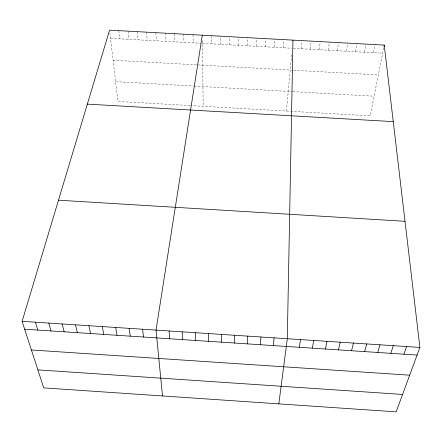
<?xml version="1.0" encoding="UTF-8"?>
<svg xmlns="http://www.w3.org/2000/svg" width="442" height="442" viewBox="0 0 442 442"><rect width="100%" height="100%" fill="white"/><g stroke="black" fill="none" stroke-linecap="round" stroke-linejoin="round"><path stroke-width="0.33" stroke-dasharray="2.21 1.66" d="M220.326 44.333L220.398 36.178M229.293 44.819L229.448 36.669M238.26 45.311L238.498 37.167M247.238 45.802L247.564 37.658M256.222 46.294L256.631 38.15M265.211 46.786L265.703 38.642M274.206 47.277L274.78 39.139M283.206 47.769L283.869 39.631M286.438 111.058L291.72 53.637M301.223 48.758L302.057 40.625M310.245 49.25L311.162 41.117M319.268 49.747L320.273 41.614M328.301 50.239L329.389 42.112M337.34 50.736L338.517 42.609M346.379 51.228L347.644 43.106M355.429 51.725L356.782 43.603M364.484 52.222L365.921 44.101M373.545 52.714L375.07 44.598M383.689 47.802L370.203 115.843L190.701 105.594M110.528 38.321L201.099 43.277M202.414 43.349L291.571 48.228M293.499 48.333L382.617 53.211M113.102 60.211L292.913 70.201M293.587 70.239L378.308 74.947M115.627 81.648L193.513 86.035M194.187 86.074L292.195 91.599M292.858 91.638L374.092 96.212M190.043 105.555L117.959 101.439L109.887 32.874M118.81 30.647L119.688 38.824M128.064 31.155L128.854 39.321M137.324 31.658L138.026 39.824M146.589 32.161L147.208 40.327M155.86 32.664L156.391 40.83M165.137 33.172L165.584 41.333M174.424 33.675L174.783 41.835M183.712 34.183L183.988 42.344M193.01 34.686L193.198 42.846M202.381 40.631L203.187 106.307M211.353 35.686L211.37 43.841"/><path stroke-width="0.66" d="M221.392 342.163L221.508 334.412M292.963 40.128L287.311 338.727L278.825 403.866M234.348 343.02L234.641 335.268M247.321 343.87L247.791 336.135M260.305 344.727L260.951 336.997M273.3 345.583L274.123 337.859M299.328 347.296L300.51 339.594M202.314 35.194L156.026 330.113L162.512 395.955M312.361 348.158L313.726 340.456M383.954 46.449L384.225 45.095L109.566 30.144L22.1 321.328L43.725 387.872L396.159 411.856L419.9 347.423L384.225 45.095M325.406 349.014L326.953 341.323M338.467 349.876L340.191 342.196M351.539 350.738L353.44 343.064M364.622 351.6L366.705 343.931M377.717 352.462L379.987 344.804M390.827 353.329L393.275 345.677M403.949 354.191L406.585 346.55M87.345 104.113L393.253 121.627M58.488 200.187L405.016 221.304M22.1 321.328L419.9 347.423M24.658 329.202L417.088 355.059M31.41 349.97L409.673 375.181M37.874 369.866L402.574 394.446M35.432 322.201L37.813 330.069M48.775 323.08L50.979 330.936M62.134 323.953L64.162 331.804M75.51 324.831L77.356 332.671M88.892 325.71L90.56 333.544M102.295 326.588L103.782 334.417M115.705 327.467L117.014 335.285M129.13 328.351L130.263 336.158M142.573 329.229L143.523 337.031M169.098 330.97L169.689 338.76M182.181 331.832L182.596 339.605M195.276 332.688L195.513 340.462M208.386 333.55L208.447 341.312"/></g></svg>
